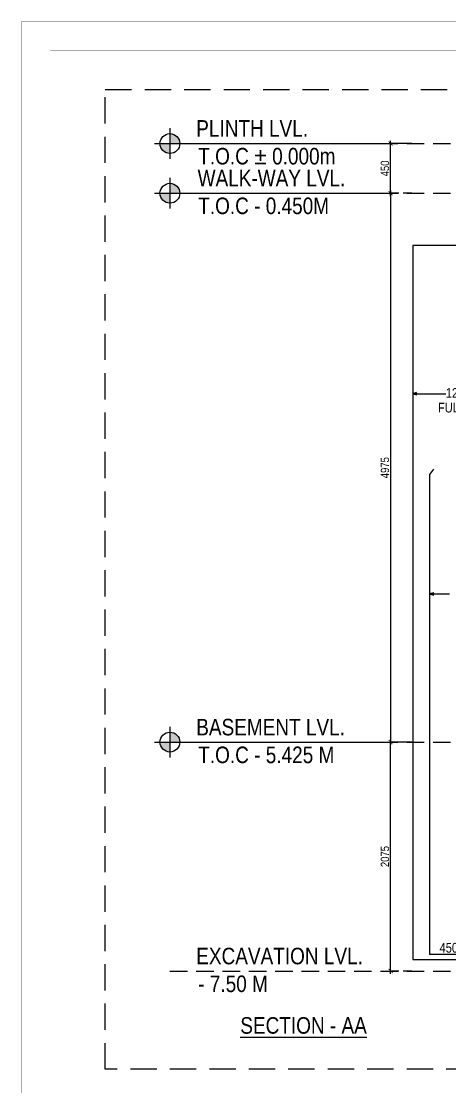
# Model space of a CAD drawing. Header units: millimetres. Extents: x 1112055 to 3390982, y -148532 to 766891.
# Drawn here: x 1739654 to 1755163, y 304013 to 342641 of the extents above; entities that cross this region are included whole.
import ezdxf

# ---------------------------------------------------------------- set-up
doc = ezdxf.new("R2010")
doc.units = ezdxf.units.MM
doc.header["$PDMODE"] = 35
doc.header["$PDSIZE"] = -25
doc.linetypes.add('Hidden', pattern=[9.525, 6.35, -3.175])
for name, color, linetype, lineweight in [('A_Levels', 150, 'Hidden', 13), ('A_Text', 7, 'Continuous', 15), ('B P.C.C', 251, 'Continuous', 0), ('B STEEL', 34, 'Continuous', 15), ('B STEEL TEXT', 7, 'Continuous', 15), ('B TITLE BLOCK', 250, 'Continuous', 0), ('B-COL NO', 7, 'Continuous', 5), ('B-ST DIM', 250, 'Continuous', 18)]:
    doc.layers.add(name, color=color, linetype=linetype, lineweight=lineweight)
doc.styles.add('ARIAL', font='arial.ttf')
doc.styles.add('Q1', font='g13f12d.shx', dxfattribs={"width": 0.8})
doc.styles.add('SWINC', font='swissc.ttf')
doc.dimstyles.new('BH-STD', dxfattribs={"dimscale": 0, "dimtxt": 230, "dimasz": 125, "dimexe": 0, "dimexo": 100, "dimgap": 50, "dimtad": 1, "dimdec": 0, "dimzin": 1, "dimdsep": 46, "dimtxsty": 'Q1', "dimblk": 'ARCHTICK', "dimcen": 1, "dimdle": 100, "dimclrd": 250, "dimclre": 250, "dimclrt": 256, "dimadec": 0, "dimazin": 0, "dimtfac": 1, "dimtdec": 0, "dimtix": 1, "dimtofl": 0, "dimtmove": 0, "dimatfit": 2, "dimfxl": 1, "dimtolj": 1, "dimtzin": 0, "dimlwd": 9, "dimlwe": 9, "dimarcsym": 0})
doc.dimstyles.new('DIM 1', dxfattribs={"dimscale": 0, "dimtxt": 230, "dimasz": 150, "dimexe": 0.18, "dimexo": 0.0625, "dimgap": 0.5, "dimtad": 1, "dimdec": 0, "dimzin": 0, "dimdsep": 46, "dimtxsty": 'ARIAL', "dimblk": 'OBLIQUE', "dimcen": 6, "dimse1": 1, "dimse2": 1, "dimclrd": 256, "dimclrt": 256, "dimadec": 0, "dimazin": 2, "dimtfac": 0.75, "dimtdec": 0, "dimtix": 1, "dimtofl": 0, "dimtmove": 1, "dimatfit": 3, "dimldrblk": 'OPEN30', "dimfxl": 0.18, "dimfrac": 1, "dimtolj": 1, "dimtzin": 0, "dimlwd": -1, "dimarcsym": 0})

# ---------------------------------------------------------------- blocks, each defined once
blk = doc.blocks.new('A$C4C614D4B')
at = {"linetype": 'Continuous', "ltscale": 10}
h = blk.add_hatch(color=256, dxfattribs=at)
h.dxf.hatch_style = 1
h.paths.add_polyline_path([(180, 160), (180, 0), (340, 0, 0.414214)])
h.paths.add_polyline_path([(180, 0), (20, 0, 0.414214), (180, -160)])
for p, q in [((180, 248), (180, -248)), ((-68, 0), (3580, 0))]:
    blk.add_line(p, q, dxfattribs=at)
blk.add_circle((180, 0), 160, dxfattribs=at)
blk = doc.blocks.new('_ArchTick')
at = {"color": 0, "linetype": 'ByBlock', "const_width": 0.15}
blk.add_lwpolyline([(-0.5, -0.5), (0.5, 0.5)], dxfattribs=at)
blk = doc.blocks.new('*D18')
at = {"layer": 'B-ST DIM', "color": 7, "lineweight": 9, "ltscale": 50, "transparency": 16777216}
for p, q in [((1753024, 308107), (1753024, 316607)), ((1753797, 316507), (1753024, 316507))]:
    blk.add_line(p, q, dxfattribs=at)
at = {"layer": 'B-ST DIM', "color": 7, "linetype": 'Hidden', "lineweight": 9, "ltscale": 50, "transparency": 16777216}
blk.add_line((1753797, 308207), (1753024, 308207), dxfattribs=at)
at = {"layer": 'Defpoints', "color": 0, "ltscale": 50, "transparency": 16777216}
for p in [(1753024, 316507), (1753897, 316507), (1753897, 308207)]:
    blk.add_point(p, dxfattribs=at)
at = {"layer": 'B-ST DIM', "color": 7, "lineweight": 9, "ltscale": 50, "transparency": 16777216, "xscale": 150, "yscale": 150, "zscale": 150}
for p, rotation in [((1753024, 316507), 90), ((1753024, 308207), 270)]:
    blk.add_blockref('_ArchTick', p, dxfattribs=dict(at, rotation=rotation))
at = {"layer": 'B-ST DIM', "color": 7, "ltscale": 50, "transparency": 16777216, "insert": (1752820, 312357), "char_height": 300, "attachment_point": 5, "rotation": 90, "style": 'SWINC'}
blk.add_mtext('\\A1;2075', dxfattribs=at)
blk = doc.blocks.new('*D19')
at = {"layer": 'B-ST DIM', "color": 7, "lineweight": 9, "ltscale": 50, "transparency": 16777216}
for p, q in [((1753024, 336507), (1753024, 316407)), ((1753797, 316507), (1753024, 316507))]:
    blk.add_line(p, q, dxfattribs=at)
at = {"layer": 'B-ST DIM', "color": 7, "linetype": 'Hidden', "lineweight": 9, "ltscale": 50, "transparency": 16777216}
blk.add_line((1753797, 336407), (1753024, 336407), dxfattribs=at)
at = {"layer": 'Defpoints', "color": 0, "ltscale": 50, "transparency": 16777216}
for p in [(1753897, 336407), (1753024, 316507), (1753897, 316507)]:
    blk.add_point(p, dxfattribs=at)
at = {"layer": 'B-ST DIM', "color": 7, "lineweight": 9, "ltscale": 50, "transparency": 16777216, "xscale": 150, "yscale": 150, "zscale": 150}
for p, rotation in [((1753024, 336407), 90), ((1753024, 316507), 270)]:
    blk.add_blockref('_ArchTick', p, dxfattribs=dict(at, rotation=rotation))
at = {"layer": 'B-ST DIM', "color": 7, "ltscale": 50, "transparency": 16777216, "insert": (1752820, 326457), "char_height": 300, "attachment_point": 5, "rotation": 90, "style": 'SWINC'}
blk.add_mtext('\\A1;4975', dxfattribs=at)
blk = doc.blocks.new('*D20')
at = {"layer": 'B-ST DIM', "color": 7, "lineweight": 9, "ltscale": 50, "transparency": 16777216}
for p, q in [((1753024, 336307), (1753024, 338307)), ((1753797, 338207), (1753024, 338207))]:
    blk.add_line(p, q, dxfattribs=at)
at = {"layer": 'B-ST DIM', "color": 7, "linetype": 'Hidden', "lineweight": 9, "ltscale": 50, "transparency": 16777216}
blk.add_line((1753797, 336407), (1753024, 336407), dxfattribs=at)
at = {"layer": 'Defpoints', "color": 0, "ltscale": 50, "transparency": 16777216}
for p in [(1753024, 338207), (1753897, 338207), (1753897, 336407)]:
    blk.add_point(p, dxfattribs=at)
at = {"layer": 'B-ST DIM', "color": 7, "lineweight": 9, "ltscale": 50, "transparency": 16777216, "xscale": 150, "yscale": 150, "zscale": 150}
for p, rotation in [((1753024, 338207), 90), ((1753024, 336407), 270)]:
    blk.add_blockref('_ArchTick', p, dxfattribs=dict(at, rotation=rotation))
at = {"layer": 'B-ST DIM', "color": 7, "ltscale": 50, "transparency": 16777216, "insert": (1752820, 337307), "char_height": 300, "attachment_point": 5, "rotation": 90, "style": 'SWINC'}
blk.add_mtext('\\A1;450', dxfattribs=at)
blk = doc.blocks.new('_Oblique')
at = {"color": 0, "linetype": 'ByBlock', "lineweight": -2}
blk.add_line((-0.5, -0.5), (0.5, 0.5), dxfattribs=at)
blk = doc.blocks.new('_Open30')
at = {"color": 0, "linetype": 'ByBlock', "lineweight": -2}
for p, q in [((-1, 0.27), (0, 0)), ((0, 0), (-1, -0.27)), ((0, 0), (-1, 0))]:
    blk.add_line(p, q, dxfattribs=at)

msp = doc.modelspace()

# ---------------------------------------------------------------- linework, layer by layer
at = {"layer": 'A_Levels', "linetype": 'Hidden', "ltscale": 100}
for p, q in [((1745034.7, 338207.2), (1867797.7, 338207.2)), ((1745034.7, 336407.2), (1867797.7, 336407.2)), ((1745034.7, 316507.2), (1867797.7, 316507.2)), ((1745034.7, 308207.2), (1867797.7, 308207.2))]:
    msp.add_line(p, q, dxfattribs=at)
at = {"layer": 'B P.C.C', "color": 250, "linetype": 'Hidden', "lineweight": 0, "ltscale": 150}
msp.add_lwpolyline([(1742694.2, 340170.1), (1887433.3, 340170.1), (1887433.3, 304643.8), (1742694.2, 304643.8)], close=True, dxfattribs=at)
at = {"layer": 'B STEEL', "flags": 128}
for points in [[(1755762.1, 334507.2), (1753825.9, 334507.2), (1753825.9, 308622.7), (1755520.2, 308622.7)], [(1754583.5, 326407), (1754438.1, 326210.9), (1754438.1, 308816.4), (1755874.9, 308816.4)]]:
    msp.add_lwpolyline(points, dxfattribs=at)
at = {"layer": 'B TITLE BLOCK', "color": 1, "const_width": 8.39}
msp.add_lwpolyline([(1739657.8, 219248.5), (1918682.1, 219248.5), (1918682.1, 342636.6), (1739657.8, 342636.6)], close=True, dxfattribs=at)
at = {"layer": 'B TITLE BLOCK', "color": 250, "lineweight": 0, "const_width": 8.39}
msp.add_lwpolyline([(1740704.1, 220294.8), (1917635.8, 220294.8), (1917635.8, 341590.3), (1740704.1, 341590.3)], close=True, dxfattribs=at)

# ---------------------------------------------------------------- block references
at = {"layer": 'A_Levels', "xscale": 2.25, "yscale": 2.25, "zscale": 2.25}
for p in [(1744628.8, 338207.2), (1744628.8, 336407.2), (1744628.8, 316507.2)]:
    msp.add_blockref('A$C4C614D4B', p, dxfattribs=at)

# ---------------------------------------------------------------- texts
at = {"layer": 'A_Text', "style": 'SWINC'}
for s, p in [('PLINTH LVL.', (1745986.7, 338456.6)), ('T.O.C ± 0.000m', (1746059.2, 337450.6)), ('WALK-WAY LVL.', (1746038, 336656.6)), ('T.O.C - 0.450M', (1746059.2, 335650.6)), ('BASEMENT LVL.', (1745986.7, 316750.6)), ('T.O.C - 5.425 M', (1746059.2, 315744.6)), ('EXCAVATION LVL.', (1745986.7, 308450.6)), ('- 7.50 M', (1746059.2, 307444.6))]:
    msp.add_text(s, height=600, dxfattribs=at).set_placement(p)
at = {"layer": 'B STEEL TEXT', "lineweight": 9, "style": 'SWINC'}
for s, p in [('12T@200c/c', (1755023.6, 328992)), ('FULL HEIGHTS', (1754739.4, 328459.1)), ('450', (1754797.3, 308875.2))]:
    msp.add_text(s, height=350, dxfattribs=at).set_placement(p)
at = {"layer": 'B-COL NO', "color": 3, "lineweight": 15, "style": 'SWINC'}
msp.add_text('%%USECTION - AA', height=600, dxfattribs=at).set_placement((1747581.7, 305934.2))

# ---------------------------------------------------------------- dimensions: what is measured, and where the dimension line sits
at = {"layer": 'B-ST DIM', "ltscale": 50}
for base, p1, p2, angle, picture, middle in [((1753024, 338207.2), (1753897, 336407.2), (1753897, 338207.2), 90, '*D20', (1752820.2, 337307.2)), ((1753024, 316507.2), (1753897, 336407.2), (1753897, 316507.2), 270, '*D19', (1752820, 326457.2)), ((1753024, 316507.2), (1753897, 308207.2), (1753897, 316507.2), 90, '*D18', (1752819.8, 312357.2))]:
    dim = msp.add_linear_dim(base=base, p1=p1, p2=p2, angle=angle, dimstyle='BH-STD', override={"dimscale": 1, "dimtxt": 300, "dimasz": 150, "dimlfac": 0.25, "dimtxsty": 'SWINC', "dimclrd": 7, "dimclre": 7, "dimclrt": 7}, dxfattribs=at)
    dim.commit()
    dim.dimension.update_dxf_attribs({"geometry": picture, "text_midpoint": middle})

# ---------------------------------------------------------------- leaders
at = {"layer": 'B STEEL TEXT', "lineweight": 5}
for points in [[(1753825.9, 329139.8), (1755021.5, 329139.8)], [(1754438.1, 321879), (1755151.6, 321879)]]:
    msp.add_leader(points, dimstyle='DIM 1', override={"dimscale": 1, "dimtad": 0, "dimtxsty": 'SWINC', "dimfxlon": 1, "dimlwd": 5, "dimarcsym": 2}, dxfattribs=at)

doc.saveas('drawing.dxf')
